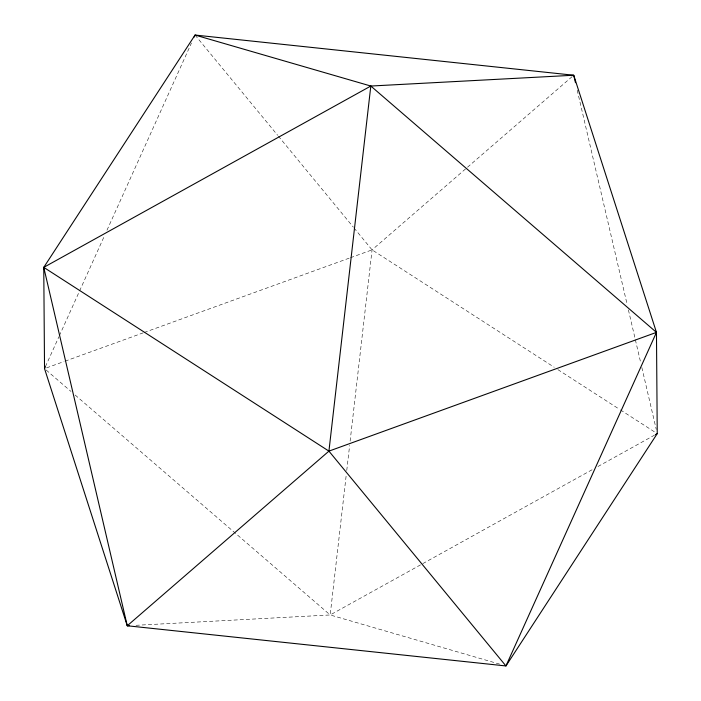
<?xml version="1.0" encoding="UTF-8"?>
<svg xmlns="http://www.w3.org/2000/svg" width="701" height="701" viewBox="0 0 701 701"><rect width="100%" height="100%" fill="white"/><g stroke="black" fill="none" stroke-linecap="round" stroke-linejoin="round"><path stroke-width="0.53" stroke-dasharray="3.5 2.63" d="M499.664 664.127L330.18 614.961L346.259 474.796M346.758 470.45L349.633 445.459M350.123 441.113L372.073 249.871L572.91 75.953M45.425 366.623L58.91 336.752M59.357 335.761L79.125 291.949M79.581 290.95L104.291 236.184M106.99 230.208L191.461 43.015M135.994 625.301L330.18 614.961L593.169 469.162M597.953 466.507L654.375 435.225M46.581 367.876L64.036 361.541M65.062 361.173L143.1 332.887M144.126 332.511L349.484 258.064M350.509 257.696L372.073 249.871L554.211 367.245M557.891 369.62L619.526 409.331M620.446 409.927L656.32 433.043M46.187 370.049L71.02 391.465M75.165 395.04L330.18 614.961M195.053 35.05L277.666 135.302M278.358 136.143L353.33 227.133M354.023 227.974L372.073 249.871M577.212 90.166L627.167 304.567M628.411 309.903L635.124 338.706M635.369 339.766L640.837 363.241M641.836 367.499L656.25 429.371"/><path stroke-width="1.05" d="M575.468 82.7L573.733 75.235L370.82 86.039L43.76 267.361L127.267 625.765L328.927 451.129L370.82 86.039L195.053 35.05L43.76 267.361L44.531 368.621L127.267 625.765L505.947 665.95L657.24 433.639L656.469 332.379L573.733 75.235L195.053 35.05L194.159 37.039M44.531 368.621L45.425 366.623M370.82 86.039L656.469 332.379L505.947 665.95L328.927 451.129L43.76 267.361M655.33 434.699L657.24 433.639M328.927 451.129L656.469 332.379M127.267 625.765L129.448 625.651"/></g></svg>
